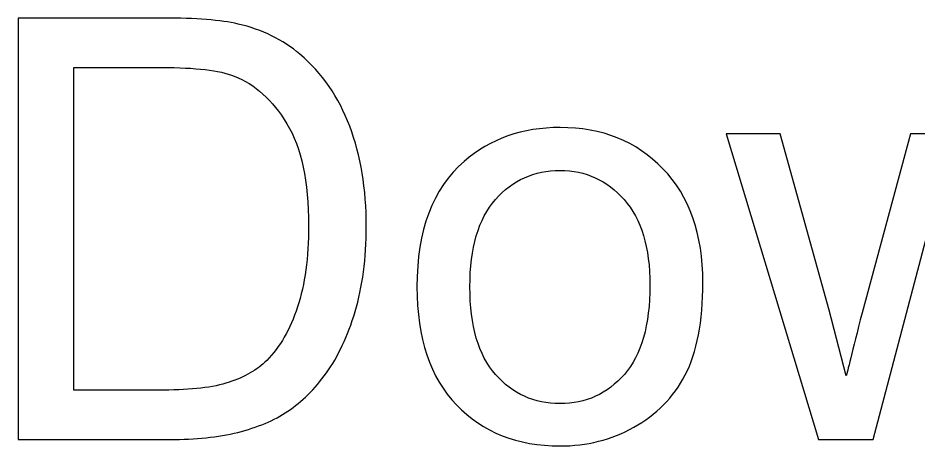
# Model space of a CAD drawing. Header units: millimetres. Extents: x -353 to 643, y -346 to 129.
# Drawn here: x -164.3 to -112, y -346.4 to -321.6 of the extents above; entities that cross this region are included whole.
import ezdxf

# ---------------------------------------------------------------- set-up
doc = ezdxf.new("R2010")
doc.units = ezdxf.units.MM
doc.header["$MEASUREMENT"] = 0
doc.layers.add('Layer 1', color=7, linetype='Continuous')

msp = doc.modelspace()

# ---------------------------------------------------------------- linework, layer by layer
at = {"layer": 'Layer 1', "color": 250}
for points, knots in [([(-164.3127, -346.0215), (-164.3127, -346.0215), (-164.3127, -321.5844), (-164.3127, -321.5844), (-164.3127, -321.5844), (-164.3127, -321.5844), (-155.894, -321.5844), (-155.894, -321.5844), (-155.894, -321.5844), (-153.9941, -321.5844), (-152.5435, -321.6982), (-151.5424, -321.9314), (-151.5424, -321.9314), (-150.1431, -322.2556), (-148.9485, -322.8415), (-147.9587, -323.6834), (-147.9587, -323.6834), (-146.6675, -324.7756), (-145.7062, -326.1635), (-145.0691, -327.8587), (-145.0691, -327.8587), (-144.4263, -329.5538), (-144.1077, -331.4935), (-144.1077, -333.6721), (-144.1077, -333.6721), (-144.1077, -335.5265), (-144.3239, -337.1705), (-144.7562, -338.6039), (-144.7562, -338.6039), (-145.1885, -340.0374), (-145.746, -341.2262), (-146.4229, -342.1648), (-146.4229, -342.1648), (-147.1055, -343.1034), (-147.845, -343.8429), (-148.6527, -344.3776), (-148.6527, -344.3776), (-149.4548, -344.918), (-150.4275, -345.3275), (-151.5651, -345.6063), (-151.5651, -345.6063), (-152.7085, -345.885), (-154.0168, -346.0215), (-155.4958, -346.0215), (-155.4958, -346.0215), (-155.4958, -346.0215), (-164.3127, -346.0215), (-164.3127, -346.0215)], [0, 0, 0, 0, 0.0769231, 0.0769231, 0.0769231, 0.0769231, 0.1538462, 0.1538462, 0.1538462, 0.1538462, 0.2307692, 0.2307692, 0.2307692, 0.2307692, 0.3076923, 0.3076923, 0.3076923, 0.3076923, 0.3846154, 0.3846154, 0.3846154, 0.3846154, 0.4615385, 0.4615385, 0.4615385, 0.4615385, 0.5384615, 0.5384615, 0.5384615, 0.5384615, 0.6153846, 0.6153846, 0.6153846, 0.6153846, 0.6923077, 0.6923077, 0.6923077, 0.6923077, 0.7692308, 0.7692308, 0.7692308, 0.7692308, 0.8461538, 0.8461538, 0.8461538, 0.8461538, 1, 1, 1, 1]), ([(-161.0703, -343.1546), (-161.0703, -343.1546), (-155.8598, -343.1546), (-155.8598, -343.1546), (-155.8598, -343.1546), (-154.25, -343.1546), (-152.9872, -343.0067), (-152.0714, -342.7052), (-152.0714, -342.7052), (-151.1556, -342.4037), (-150.4275, -341.9828), (-149.8814, -341.4367), (-149.8814, -341.4367), (-149.1192, -340.6688), (-148.5219, -339.6335), (-148.0953, -338.3366), (-148.0953, -338.3366), (-147.6686, -337.0396), (-147.4525, -335.4696), (-147.4525, -333.6209), (-147.4525, -333.6209), (-147.4525, -331.0612), (-147.8734, -329.093), (-148.7096, -327.7164), (-148.7096, -327.7164), (-149.5458, -326.3399), (-150.564, -325.4184), (-151.7642, -324.9519), (-151.7642, -324.9519), (-152.6289, -324.6163), (-154.0225, -324.4513), (-155.9452, -324.4513), (-155.9452, -324.4513), (-155.9452, -324.4513), (-161.0703, -324.4513), (-161.0703, -324.4513), (-161.0703, -324.4513), (-161.0703, -324.4513), (-161.0703, -343.1546), (-161.0703, -343.1546)], [0, 0, 0, 0, 0.0909091, 0.0909091, 0.0909091, 0.0909091, 0.1818182, 0.1818182, 0.1818182, 0.1818182, 0.2727273, 0.2727273, 0.2727273, 0.2727273, 0.3636364, 0.3636364, 0.3636364, 0.3636364, 0.4545455, 0.4545455, 0.4545455, 0.4545455, 0.5454545, 0.5454545, 0.5454545, 0.5454545, 0.6363636, 0.6363636, 0.6363636, 0.6363636, 0.7272727, 0.7272727, 0.7272727, 0.7272727, 0.8181818, 0.8181818, 0.8181818, 0.8181818, 1, 1, 1, 1]), ([(-141.1669, -337.1648), (-141.1669, -333.894), (-140.2568, -331.4707), (-138.4308, -329.8951), (-138.4308, -329.8951), (-136.912, -328.5868), (-135.052, -327.9326), (-132.8619, -327.9326), (-132.8619, -327.9326), (-130.433, -327.9326), (-128.4421, -328.729), (-126.8949, -330.3217), (-126.8949, -330.3217), (-125.3533, -331.9087), (-124.5797, -334.1101), (-124.5797, -336.9145), (-124.5797, -336.9145), (-124.5797, -339.1898), (-124.921, -340.9759), (-125.6036, -342.2786), (-125.6036, -342.2786), (-126.2862, -343.5812), (-127.2817, -344.5937), (-128.59, -345.3161), (-128.59, -345.3161), (-129.8926, -346.0386), (-131.3204, -346.3969), (-132.8619, -346.3969), (-132.8619, -346.3969), (-135.3421, -346.3969), (-137.3444, -345.6063), (-138.8745, -344.0192), (-138.8745, -344.0192), (-140.4047, -342.4322), (-141.1669, -340.1455), (-141.1669, -337.1648)], [0, 0, 0, 0, 0.1, 0.1, 0.1, 0.1, 0.2, 0.2, 0.2, 0.2, 0.3, 0.3, 0.3, 0.3, 0.4, 0.4, 0.4, 0.4, 0.5, 0.5, 0.5, 0.5, 0.6, 0.6, 0.6, 0.6, 0.7, 0.7, 0.7, 0.7, 0.8, 0.8, 0.8, 0.8, 1, 1, 1, 1]), ([(-117.8732, -346.0215), (-117.8732, -346.0215), (-123.2259, -328.308), (-123.2259, -328.308), (-123.2259, -328.308), (-123.2259, -328.308), (-120.0859, -328.308), (-120.0859, -328.308), (-120.0859, -328.308), (-120.0859, -328.308), (-117.2588, -338.53), (-117.2588, -338.53), (-117.2588, -338.53), (-117.2588, -338.53), (-116.2577, -342.3355), (-116.2577, -342.3355), (-116.2577, -342.3355), (-116.2178, -342.1477), (-115.9107, -340.9304), (-115.3418, -338.6836), (-115.3418, -338.6836), (-115.3418, -338.6836), (-112.5375, -328.308), (-112.5375, -328.308), (-112.5375, -328.308), (-112.5375, -328.308), (-109.4601, -328.308), (-109.4601, -328.308), (-109.4601, -328.308), (-109.4601, -328.308), (-106.7923, -338.5925), (-106.7923, -338.5925), (-106.7923, -338.5925), (-106.7923, -338.5925), (-105.922, -341.9657), (-105.922, -341.9657), (-105.922, -341.9657), (-105.922, -341.9657), (-104.9038, -338.547), (-104.9038, -338.547), (-104.9038, -338.547), (-104.9038, -338.547), (-101.8434, -328.308), (-101.8434, -328.308), (-101.8434, -328.308), (-101.8434, -328.308), (-98.9253, -328.308), (-98.9253, -328.308), (-98.9253, -328.308), (-98.9253, -328.308), (-104.4828, -346.0215), (-104.4828, -346.0215), (-104.4828, -346.0215), (-104.4828, -346.0215), (-107.5886, -346.0215), (-107.5886, -346.0215), (-107.5886, -346.0215), (-107.5886, -346.0215), (-110.3987, -335.4241), (-110.3987, -335.4241), (-110.3987, -335.4241), (-110.3987, -335.4241), (-111.1097, -332.3923), (-111.1097, -332.3923), (-111.1097, -332.3923), (-111.1097, -332.3923), (-114.6934, -346.0215), (-114.6934, -346.0215), (-114.6934, -346.0215), (-114.6934, -346.0215), (-117.8732, -346.0215), (-117.8732, -346.0215)], [0, 0, 0, 0, 0.0526316, 0.0526316, 0.0526316, 0.0526316, 0.1052632, 0.1052632, 0.1052632, 0.1052632, 0.1578947, 0.1578947, 0.1578947, 0.1578947, 0.2105263, 0.2105263, 0.2105263, 0.2105263, 0.2631579, 0.2631579, 0.2631579, 0.2631579, 0.3157895, 0.3157895, 0.3157895, 0.3157895, 0.3684211, 0.3684211, 0.3684211, 0.3684211, 0.4210526, 0.4210526, 0.4210526, 0.4210526, 0.4736842, 0.4736842, 0.4736842, 0.4736842, 0.5263158, 0.5263158, 0.5263158, 0.5263158, 0.5789474, 0.5789474, 0.5789474, 0.5789474, 0.6315789, 0.6315789, 0.6315789, 0.6315789, 0.6842105, 0.6842105, 0.6842105, 0.6842105, 0.7368421, 0.7368421, 0.7368421, 0.7368421, 0.7894737, 0.7894737, 0.7894737, 0.7894737, 0.8421053, 0.8421053, 0.8421053, 0.8421053, 0.8947368, 0.8947368, 0.8947368, 0.8947368, 1, 1, 1, 1]), ([(-138.0952, -337.1705), (-138.0952, -339.4344), (-137.6003, -341.1295), (-136.6106, -342.2501), (-136.6106, -342.2501), (-135.6151, -343.3764), (-134.3694, -343.9396), (-132.8619, -343.9396), (-132.8619, -343.9396), (-131.3716, -343.9396), (-130.1315, -343.3764), (-129.1361, -342.2444), (-129.1361, -342.2444), (-128.1463, -341.1125), (-127.6514, -339.3889), (-127.6514, -337.0738), (-127.6514, -337.0738), (-127.6514, -334.8894), (-128.152, -333.2341), (-129.1475, -332.1135), (-129.1475, -332.1135), (-130.1429, -330.9872), (-131.383, -330.4241), (-132.8619, -330.4241), (-132.8619, -330.4241), (-134.3694, -330.4241), (-135.6151, -330.9815), (-136.6106, -332.1021), (-136.6106, -332.1021), (-137.6003, -333.2228), (-138.0952, -334.9122), (-138.0952, -337.1705)], [0, 0, 0, 0, 0.1111111, 0.1111111, 0.1111111, 0.1111111, 0.2222222, 0.2222222, 0.2222222, 0.2222222, 0.3333333, 0.3333333, 0.3333333, 0.3333333, 0.4444444, 0.4444444, 0.4444444, 0.4444444, 0.5555556, 0.5555556, 0.5555556, 0.5555556, 0.6666667, 0.6666667, 0.6666667, 0.6666667, 0.7777778, 0.7777778, 0.7777778, 0.7777778, 1, 1, 1, 1])]:
    msp.add_open_spline(points, degree=3, knots=knots, dxfattribs=at)

doc.saveas('drawing.dxf')
